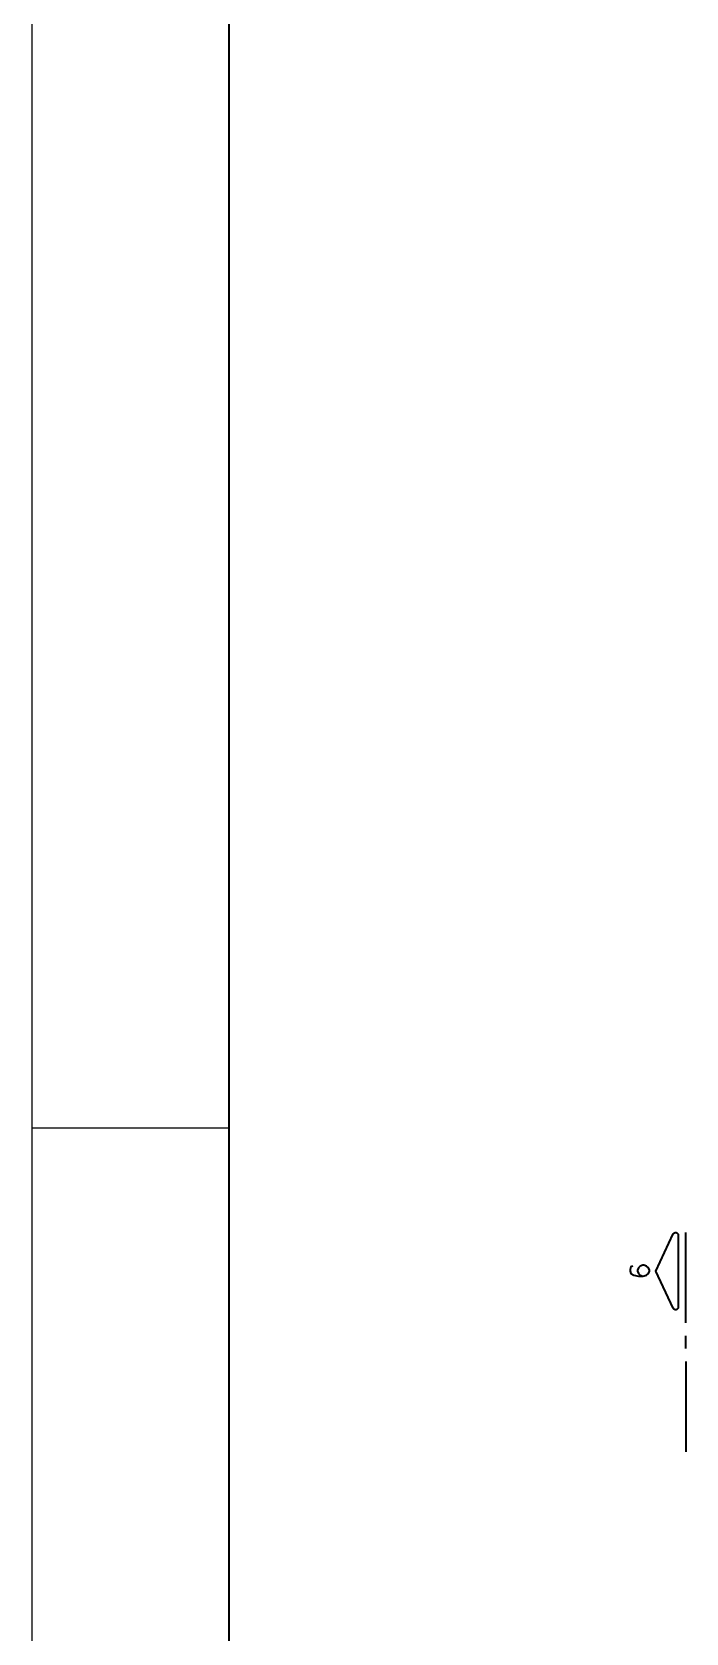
# Model space of a CAD drawing. Extents: x 1860 to 8661, y -614 to 3008.
# Drawn here: x 1860 to 2366, y 806 to 2046 of the extents above; entities that cross this region are included whole.
import ezdxf
from ezdxf.enums import TextEntityAlignment as Align

# ---------------------------------------------------------------- set-up
doc = ezdxf.new("R2010")
doc.units = 0
doc.layers.add('F-CORTE-INDICAÇÃO', color=4, linetype='Continuous')
doc.layers.add('FOLHA', color=255, linetype='Continuous', lineweight=5)
doc.styles.add('ROMANS', font='romans.shx')

# ---------------------------------------------------------------- blocks, each defined once
blk = doc.blocks.new('*U21')
at = {"layer": 'F-CORTE-INDICAÇÃO'}
for p, q in [((70, 0), (0, 0)), ((80, 0), (90, 0)), ((100, 0), (170, 0))]:
    blk.add_line(p, q, dxfattribs=at)
blk.add_lwpolyline([(112, 6, -0.802585), (111.2, 9.8), (140, 23.3), (168.8, 9.8, -0.802585), (168, 6)], format="xyb", close=True, dxfattribs=at)
at = {"layer": 'F-CORTE-INDICAÇÃO', "style": 'ROMANS'}
blk.add_attdef('CORTE', text='', height=15, dxfattribs=at).set_placement((140, 35.8), align=Align.MIDDLE_CENTER)
at = {"layer": 'F-CORTE-INDICAÇÃO', "color": 2, "style": 'ROMANS'}
blk.add_attdef('FOLHA', text='', height=12, dxfattribs=at).set_placement((140, -10), align=Align.MIDDLE_CENTER)

msp = doc.modelspace()

# ---------------------------------------------------------------- linework, layer by layer
at = {"color": 30}
msp.add_line((2012.11, -552.63), (2012.11, 2946.69), dxfattribs=at)
at = {"layer": 'FOLHA', "lineweight": 5}
msp.add_line((1859.7, -613.6), (1859.7, 3007.66), dxfattribs=at)
at = {"layer": 'FOLHA'}
msp.add_line((2012.11, 1197.03), (1859.7, 1197.03), dxfattribs=at)

# ---------------------------------------------------------------- block references
at = {"layer": 'F-CORTE-INDICAÇÃO', "linetype": 'Continuous'}
ref = msp.add_blockref('*U21', (2365.71, 946.22), dxfattribs=dict(at, rotation=90))
ref.add_attrib('CORTE', '6', dxfattribs={"height": 15, "rotation": 90, "style": 'ROMANS'}).set_placement((2329.94, 1086.22), align=Align.MIDDLE_CENTER)

doc.saveas('drawing.dxf')
